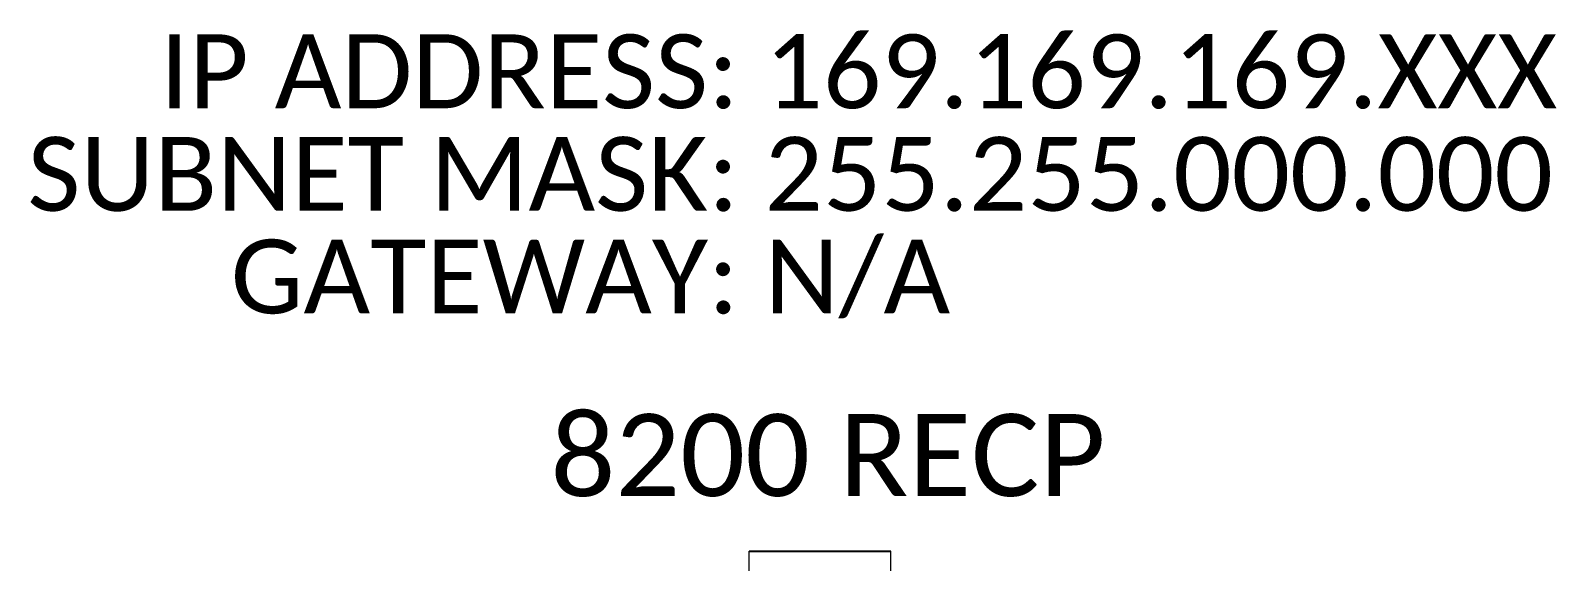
# Model space of a CAD drawing. Header units: inches. Extents: x 0 to 316, y -1 to 150.
# Drawn here: x 221.039 to 222.896, y 36.199 to 36.846 of the extents above; entities that cross this region are included whole.
import ezdxf
from ezdxf.enums import TextEntityAlignment as Align

# ---------------------------------------------------------------- set-up
doc = ezdxf.new("R2010")
doc.units = ezdxf.units.IN
doc.header["$MEASUREMENT"] = 0
doc.styles.add('Calibri', font='calibri.ttf')

# ---------------------------------------------------------------- blocks, each defined once
blk = doc.blocks.new('GRACE-C')
at = {"color": 2, "lineweight": 18}
for p, q in [((-0.3445, 2.1028), (-0.3445, 2.5555)), ((0.3445, 2.1028), (0.3445, 2.5555))]:
    blk.add_line(p, q, dxfattribs=at)
at = {"color": 2}
blk.add_line((-0.3445, 2.5555), (0.3445, 2.5555), dxfattribs=at)

msp = doc.modelspace()

# ---------------------------------------------------------------- block references
at = {"linetype": 'Continuous', "xscale": 0.25, "yscale": 0.25, "zscale": 0.25}
msp.add_blockref('GRACE-C', (222, 35.57304), dxfattribs=at)

# ---------------------------------------------------------------- texts
at = {"linetype": 'Continuous', "style": 'Calibri'}
for s, p in [('169.169.169.XXX', (221.93262, 36.75141)), ('255.255.000.000', (221.93262, 36.62641)), ('N/A', (221.93262, 36.50141))]:
    msp.add_text(s, height=0.09, dxfattribs=at).set_placement(p)
for s, p in [('IP ADDRESS:', (221.90137, 36.75141)), ('SUBNET MASK:', (221.90137, 36.62641)), ('GATEWAY:', (221.90137, 36.50141))]:
    msp.add_text(s, height=0.09, dxfattribs=at).set_placement(p, align=Align.RIGHT)
at = {"color": 3, "linetype": 'Continuous', "style": 'Calibri'}
msp.add_text('8200 RECP', height=0.1, dxfattribs=at).set_placement((222.00984, 36.27884), align=Align.CENTER)

doc.saveas('drawing.dxf')
